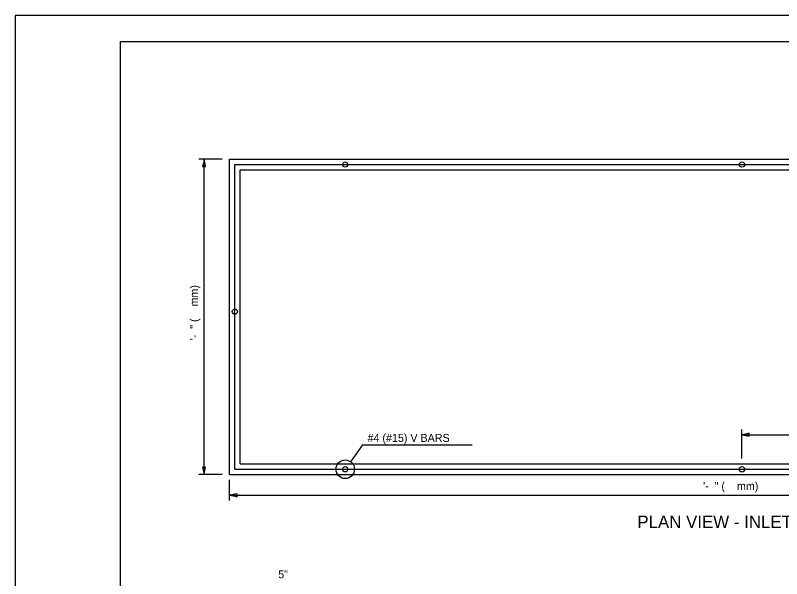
# Model space of a CAD drawing. Extents: x 0 to 2.83, y 0 to 1.83.
# Drawn here: x 0 to 1.215, y 0.94 to 1.833 of the extents above; entities that cross this region are included whole.
import ezdxf

# ---------------------------------------------------------------- set-up
doc = ezdxf.new("R2010")
doc.units = 0
for name, color, linetype in [('RD_Pr_Roadway_Dimensions', 7, 'Continuous'), ('RD_Pr_Roadway_Items', 7, 'Continuous'), ('RD_Pr_Roadway_Notes', 7, 'Continuous'), ('SH_General_Details', 7, 'Continuous'), ('SH_Printer_Plotting_Border', 7, 'Continuous')]:
    doc.layers.add(name, color=color, linetype=linetype)

msp = doc.modelspace()

# ---------------------------------------------------------------- linework, layer by layer
at = {"layer": 'RD_Pr_Roadway_Dimensions'}
for p, q in [((0.3283, 1.6049), (0.291, 1.6049)), ((0.2993, 1.1049), (0.2993, 1.6049)), ((1.1525, 1.1305), (1.1525, 1.1763)), ((1.1525, 1.1679), (1.7817, 1.1679)), ((0.3283, 1.1049), (0.291, 1.1049)), ((0.3399, 1.0637), (0.3399, 1.0966)), ((0.3399, 1.072), (1.965, 1.072))]:
    msp.add_line(p, q, dxfattribs=at)
for points in [[(0.2969, 1.5933), (0.2993, 1.5933), (0.3017, 1.5933), (0.3003, 1.5991), (0.2993, 1.6049), (0.2982, 1.5987)], [(1.1641, 1.1655), (1.1641, 1.1679), (1.1641, 1.1704), (1.1583, 1.1689), (1.1525, 1.1679), (1.1587, 1.1668)], [(0.3017, 1.1166), (0.2993, 1.1166), (0.2969, 1.1166), (0.2983, 1.1107), (0.2993, 1.1049), (0.3004, 1.1111)], [(0.3516, 1.0696), (0.3516, 1.072), (0.3516, 1.0744), (0.3457, 1.073), (0.3399, 1.072), (0.3461, 1.0709)]]:
    msp.add_lwpolyline(points, close=True, dxfattribs=at)
at = {"layer": 'RD_Pr_Roadway_Items'}
for p, q in [((0.3399, 1.6049), (1.965, 1.6049)), ((0.3399, 1.1049), (0.3399, 1.6049)), ((0.3482, 1.5966), (1.9567, 1.5966)), ((0.3482, 1.1132), (0.3482, 1.5966)), ((0.3566, 1.5883), (1.9483, 1.5883)), ((0.3566, 1.1216), (0.3566, 1.5883)), ((0.3566, 1.1216), (1.9483, 1.1216)), ((0.3482, 1.1132), (1.9567, 1.1132)), ((0.3399, 1.1049), (1.965, 1.1049))]:
    msp.add_line(p, q, dxfattribs=at)
for centre in [(0.5232, 1.5966), (1.1525, 1.5966), (0.3482, 1.3633), (0.5232, 1.1132), (1.1525, 1.1132)]:
    msp.add_circle(centre, 0.00417, dxfattribs=at)
at = {"layer": 'RD_Pr_Roadway_Notes'}
for q in [(0.5317, 1.1252), (0.7244, 1.1521)]:
    msp.add_line((0.5508, 1.1521), q, dxfattribs=at)
msp.add_circle((0.5232, 1.1132), 0.0147, dxfattribs=at)
at = {"layer": 'SH_General_Details'}
for p, q in [((0, 1.8333), (0, 0)), ((2.8333, 1.8333), (0, 1.8333))]:
    msp.add_line(p, q, dxfattribs=at)
msp.add_lwpolyline([(0.1667, 1.7917), (2.7917, 1.7917), (2.7917, 0.0417), (0.1667, 0.0417)], close=True, dxfattribs=at)
at = {"layer": 'SH_Printer_Plotting_Border'}
msp.add_lwpolyline([(0, 0), (2.8333, 0), (2.8333, 1.8333), (0, 1.8333)], close=True, dxfattribs=at)

# ---------------------------------------------------------------- texts
at = {"layer": 'RD_Pr_Roadway_Dimensions'}
msp.add_text(' \'-  " (    mm)', height=0.0127, rotation=90, dxfattribs=at).set_placement((0.2898, 1.3131))
for s, p in [(' \'-  " (    mm)', (1.0861, 1.0803)), ('5"', (0.4169, 0.9402))]:
    msp.add_text(s, height=0.0127, dxfattribs=at).set_placement(p)
at = {"layer": 'RD_Pr_Roadway_Notes'}
for s, height, p in [('#4 (#15) V BARS', 0.0127, (0.5586, 1.1566)), ('PLAN VIEW - INLET BOX', 0.02, (0.9865, 1.0198))]:
    msp.add_text(s, height=height, dxfattribs=at).set_placement(p)

doc.saveas('drawing.dxf')
